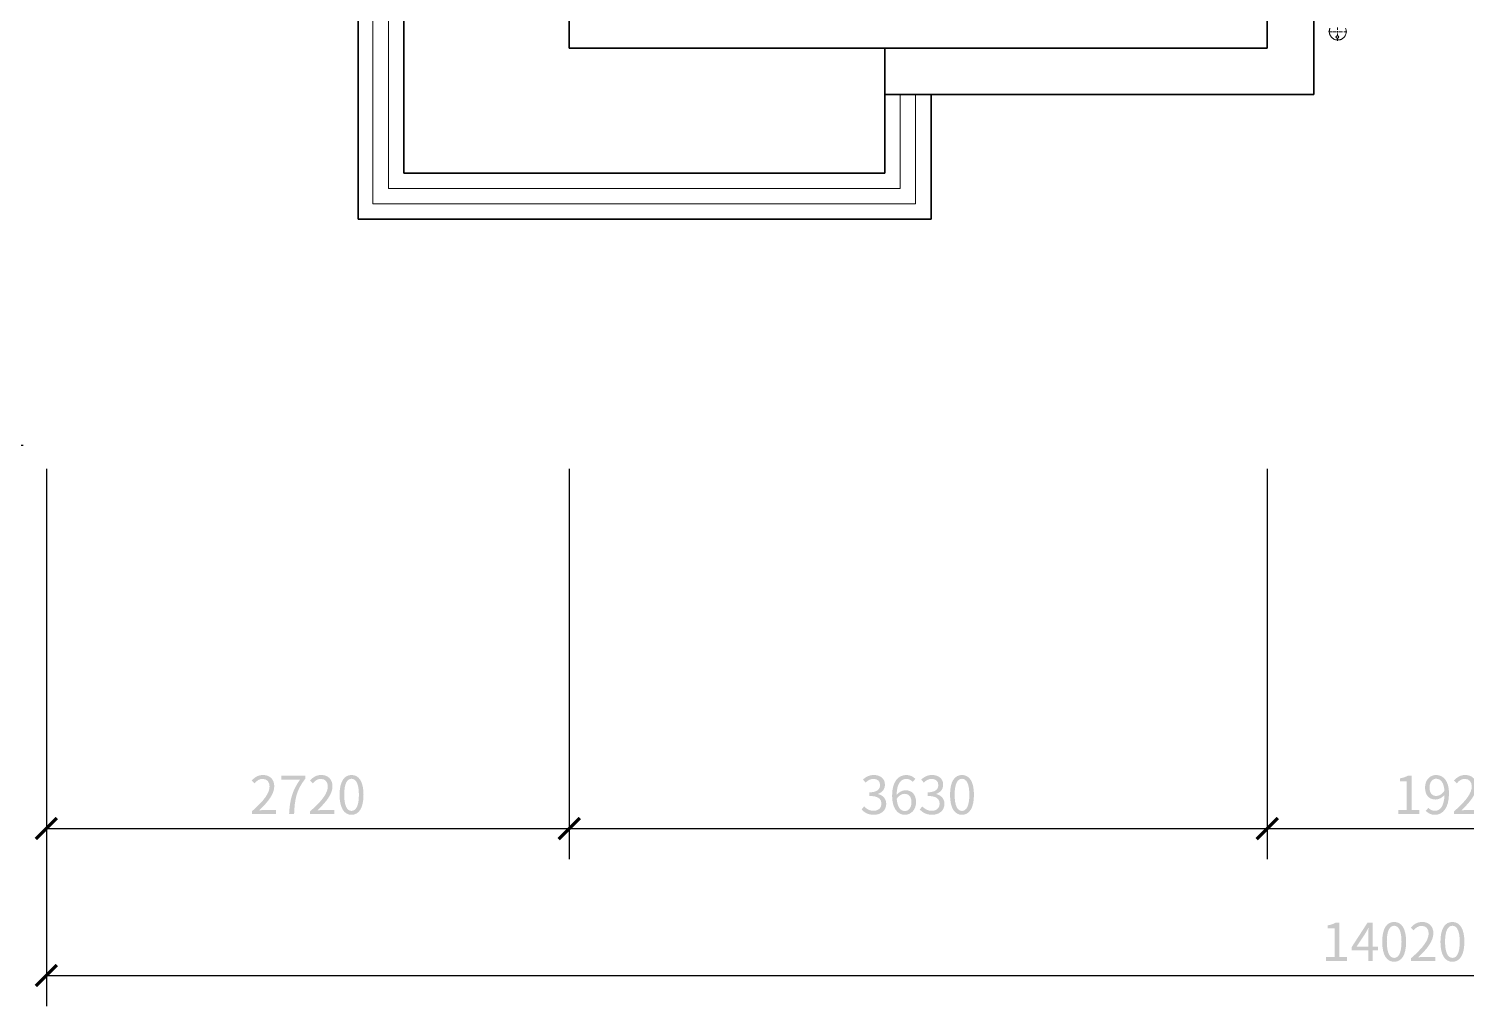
# Model space of a CAD drawing. Header units: millimetres. Extents: x -4600 to 229000, y -4300 to 19460.
# Drawn here: x -92 to 7385, y -1117 to 3969 of the extents above; entities that cross this region are included whole.
import ezdxf

# ---------------------------------------------------------------- set-up
doc = ezdxf.new("R2010")
doc.units = ezdxf.units.MM
doc.header["$LTSCALE"] = 100
for name, color, linetype, lineweight in [('A-DIMS', 7, 'Continuous', 13), ('A-EX-SERVICE', 6, 'Continuous', 13), ('A-EX-WALL', 7, 'Continuous', 35), ('A-EX-WINDOW', 4, 'Continuous', 18)]:
    doc.layers.add(name, color=color, linetype=linetype, lineweight=lineweight)

# ---------------------------------------------------------------- blocks, each defined once
blk = doc.blocks.new('SOURCE_ORIGINAL')
at = {"layer": 'A-EX-SERVICE'}
for p, q in [((6714.8, 2164.1), (6714.8, 2175.6)), ((6668.7, 2152.6), (6684.1, 2152.6)), ((6684.1, 2152.6), (6687.9, 2152.6)), ((6691.8, 2152.6), (6707.1, 2152.6)), ((6711, 2129.7), (6707.1, 2125.9)), ((6707.1, 2125.9), (6711, 2122.1)), ((6711, 2152.6), (6718.6, 2152.6)), ((6714.8, 2133.5), (6711, 2129.7)), ((6711, 2122.1), (6714.8, 2118.2)), ((6714.8, 2148.8), (6714.8, 2156.5)), ((6714.8, 2129.7), (6714.8, 2145)), ((6718.6, 2129.7), (6714.8, 2133.5)), ((6714.8, 2106.8), (6714.8, 2122.1)), ((6714.8, 2118.2), (6718.6, 2122.1)), ((6722.5, 2125.9), (6718.6, 2129.7)), ((6718.6, 2122.1), (6722.5, 2125.9)), ((6722.5, 2152.6), (6737.8, 2152.6)), ((6741.7, 2152.6), (6745.5, 2152.6)), ((6749.4, 2152.6), (6764.7, 2152.6))]:
    blk.add_line(p, q, dxfattribs=at)
for points in [[(6676, 2171.7), (6675, 2169), (6674.1, 2166.2), (6673.5, 2163.4), (6673, 2160.5), (6672.7, 2157.6), (6672.6, 2154.6)], [(6760.9, 2154.6), (6760.8, 2157.6), (6760.5, 2160.5), (6760, 2163.4), (6759.3, 2166.2), (6758.4, 2169), (6757.4, 2171.7)], [(6672.6, 2154.6), (6672.7, 2151.5), (6673, 2148.6), (6673.5, 2145.7), (6674.1, 2142.9), (6675, 2140.1), (6676, 2137.4), (6677.2, 2134.9), (6678.6, 2132.4), (6680.1, 2130), (6681.8, 2127.7), (6683.6, 2125.5), (6685.5, 2123.5), (6687.6, 2121.5), (6689.7, 2119.7), (6692, 2118.1), (6694.4, 2116.6), (6696.9, 2115.2), (6699.5, 2114), (6702.2, 2113), (6705, 2112.2), (6707.8, 2111.5), (6710.7, 2111), (6713.7, 2110.7), (6716.7, 2110.6)], [(6716.7, 2110.6), (6719.7, 2110.7), (6722.7, 2111), (6725.6, 2111.5), (6728.5, 2112.2), (6731.2, 2113), (6733.9, 2114), (6736.5, 2115.2), (6739, 2116.6), (6741.4, 2118.1), (6743.7, 2119.7), (6745.9, 2121.5), (6747.9, 2123.5), (6749.9, 2125.5), (6751.7, 2127.7), (6753.3, 2130), (6754.9, 2132.4), (6756.2, 2134.9), (6757.4, 2137.4), (6758.4, 2140.1), (6759.3, 2142.9), (6760, 2145.7), (6760.5, 2148.6), (6760.8, 2151.5), (6760.9, 2154.6)]]:
    blk.add_lwpolyline(points, dxfattribs=at)
at = {"layer": 'A-EX-WALL'}
for p, q in [((2720, 4851.4), (2720, 2068.5)), ((6350, 4851.4), (6350, 2068.5)), ((1622.1, 2416.5), (1622.1, 1177.6)), ((1859.2, 2416.5), (1859.2, 1418.5)), ((6591.9, 2328.5), (6591.9, 1827.6)), ((6350, 2068.5), (2720, 2068.5)), ((4360.6, 1418.5), (4360.6, 2068.5)), ((4601.6, 1827.6), (4360.6, 1827.6)), ((6591.9, 1827.6), (4601.6, 1827.6)), ((4601.6, 1177.6), (4601.6, 1827.6)), ((1859.2, 1418.5), (4360.6, 1418.5)), ((1622.1, 1177.6), (4601.6, 1177.6))]:
    blk.add_line(p, q, dxfattribs=at)
at = {"layer": 'A-EX-WINDOW'}
for p, q in [((1698.6, 2416.5), (1698.6, 1257.9)), ((1778.9, 2416.5), (1778.9, 1338.2)), ((4440.9, 1338.2), (4440.9, 1827.6)), ((4521.3, 1257.9), (4521.3, 1827.6)), ((1778.9, 1338.2), (4440.9, 1338.2)), ((1698.6, 1257.9), (4521.3, 1257.9))]:
    blk.add_line(p, q, dxfattribs=at)
blk = doc.blocks.new('_ARCHTICK')
at = {"color": 0, "linetype": 'BYBLOCK', "const_width": 0.15}
blk.add_lwpolyline([(-0.5, -0.5), (0.5, 0.5)], dxfattribs=at)
blk = doc.blocks.new('*D5')
at = {"layer": 'A-DIMS'}
h = blk.add_hatch(color=256, dxfattribs=at)
edge = h.paths.add_edge_path()
edge.add_line((1069.1, -1917.1), (1194.9, -1917.1))
edge.add_line((1194.9, -1917.1), (1194.9, -1895.5))
edge.add_line((1194.9, -1895.5), (1139.5, -1895.5))
edge.add_spline(control_points=[(1139.5, -1895.5), (1129.4, -1895.5), (1117.2, -1896.6), (1106.8, -1897.4)], knot_values=[0, 0, 0, 0, 1, 1, 1, 1], degree=3, periodic=0)
edge.add_spline(control_points=[(1106.8, -1897.4), (1153.7, -1852.9), (1185.4, -1812.3), (1185.4, -1772.2), (1185.4, -1736.7), (1162.7, -1713.5), (1127, -1713.5), (1101.6, -1713.5), (1084.1, -1725), (1068, -1742.7)], knot_values=[0, 0, 0, 0, 1, 1, 1, 2, 2, 2, 3, 3, 3, 3], degree=3, periodic=0)
edge.add_line((1068, -1742.7), (1082.5, -1756.9))
edge.add_spline(control_points=[(1082.5, -1756.9), (1093.7, -1743.5), (1107.6, -1733.7), (1124, -1733.7), (1148.8, -1733.7), (1160.8, -1750.3), (1160.8, -1773.3), (1160.8, -1807.6), (1131.9, -1847.5), (1069.1, -1902.3)], knot_values=[0, 0, 0, 0, 1, 1, 1, 2, 2, 2, 3, 3, 3, 3], degree=3, periodic=0)
edge.add_line((1069.1, -1902.3), (1069.1, -1917.1))
h = blk.add_hatch(color=256, dxfattribs=at)
edge = h.paths.add_edge_path()
edge.add_line((1262.6, -1917.1), (1288.5, -1917.1))
edge.add_spline(control_points=[(1288.5, -1917.1), (1291.8, -1838.8), (1300.2, -1792.1), (1347.2, -1732.1)], knot_values=[0, 0, 0, 0, 1, 1, 1, 1], degree=3, periodic=0)
edge.add_line((1347.2, -1732.1), (1347.2, -1717.1))
edge.add_line((1347.2, -1717.1), (1221.9, -1717.1))
edge.add_line((1221.9, -1717.1), (1221.9, -1738.3))
edge.add_line((1221.9, -1738.3), (1319.1, -1738.3))
edge.add_spline(control_points=[(1319.1, -1738.3), (1279.8, -1792.9), (1266.1, -1841.2), (1262.6, -1917.1)], knot_values=[0, 0, 0, 0, 1, 1, 1, 1], degree=3, periodic=0)
h = blk.add_hatch(color=256, dxfattribs=at)
edge = h.paths.add_edge_path()
edge.add_line((1372, -1917.1), (1497.8, -1917.1))
edge.add_line((1497.8, -1917.1), (1497.8, -1895.5))
edge.add_line((1497.8, -1895.5), (1442.4, -1895.5))
edge.add_spline(control_points=[(1442.4, -1895.5), (1432.3, -1895.5), (1420, -1896.6), (1409.7, -1897.4)], knot_values=[0, 0, 0, 0, 1, 1, 1, 1], degree=3, periodic=0)
edge.add_spline(control_points=[(1409.7, -1897.4), (1456.6, -1852.9), (1488.2, -1812.3), (1488.2, -1772.2), (1488.2, -1736.7), (1465.6, -1713.5), (1429.8, -1713.5), (1404.5, -1713.5), (1387, -1725), (1370.9, -1742.7)], knot_values=[0, 0, 0, 0, 1, 1, 1, 2, 2, 2, 3, 3, 3, 3], degree=3, periodic=0)
edge.add_line((1370.9, -1742.7), (1385.4, -1756.9))
edge.add_spline(control_points=[(1385.4, -1756.9), (1396.6, -1743.5), (1410.5, -1733.7), (1426.8, -1733.7), (1451.7, -1733.7), (1463.7, -1750.3), (1463.7, -1773.3), (1463.7, -1807.6), (1434.8, -1847.5), (1372, -1902.3)], knot_values=[0, 0, 0, 0, 1, 1, 1, 2, 2, 2, 3, 3, 3, 3], degree=3, periodic=0)
edge.add_line((1372, -1902.3), (1372, -1917.1))
h = blk.add_hatch(color=256, dxfattribs=at)
edge = h.paths.add_edge_path()
edge.add_spline(control_points=[(1587.3, -1920.6), (1625.2, -1920.6), (1649.5, -1886.2), (1649.5, -1816.4), (1649.5, -1747.1), (1625.2, -1713.5), (1587.3, -1713.5), (1549.1, -1713.5), (1525.1, -1747.1), (1525.1, -1816.4), (1525.1, -1886.2), (1549.1, -1920.6), (1587.3, -1920.6)], knot_values=[0, 0, 0, 0, 1, 1, 1, 2, 2, 2, 3, 3, 3, 4, 4, 4, 4], degree=3, periodic=0)
edge = h.paths.add_edge_path(flags=0)
edge.add_spline(control_points=[(1587.3, -1900.4), (1564.6, -1900.4), (1549.1, -1875), (1549.1, -1816.4), (1549.1, -1758), (1564.6, -1733.2), (1587.3, -1733.2), (1609.9, -1733.2), (1625.5, -1758), (1625.5, -1816.4), (1625.5, -1875), (1609.9, -1900.4), (1587.3, -1900.4)], knot_values=[0, 0, 0, 0, 1, 1, 1, 2, 2, 2, 3, 3, 3, 4, 4, 4, 4], degree=3, periodic=0)
for p, q in [((0, -120), (0, -2152.1)), ((2720, -120), (2720, -2152.1)), ((0, -1992.1), (2720, -1992.1))]:
    blk.add_line(p, q)
at = {"layer": 'Defpoints'}
for p in [(0, 0), (2720, 0), (0, -1992.1)]:
    blk.add_point(p, dxfattribs=at)
at = {"layer": 'A-DIMS', "xscale": 110, "yscale": 110, "rotation": 180}
blk.add_blockref('_ARCHTICK', (0, -1992.1), dxfattribs=at)
at = {"layer": 'A-DIMS', "xscale": 110, "yscale": 110}
blk.add_blockref('_ARCHTICK', (2720, -1992.1), dxfattribs=at)
blk = doc.blocks.new('*D6')
at = {"layer": 'A-DIMS'}
h = blk.add_hatch(color=256, dxfattribs=at)
edge = h.paths.add_edge_path()
edge.add_spline(control_points=[(4303.9, -1920.6), (4339.6, -1920.6), (4368.3, -1899.3), (4368.3, -1863.6), (4368.3, -1836), (4349.5, -1818.6), (4326, -1812.8)], knot_values=[0, 0, 0, 0, 1, 1, 1, 2, 2, 2, 2], degree=3, periodic=0)
edge.add_line((4326, -1812.8), (4326, -1811.5))
edge.add_spline(control_points=[(4326, -1811.5), (4347.3, -1804.1), (4361.5, -1787.7), (4361.5, -1763.4), (4361.5, -1731.8), (4336.9, -1713.5), (4303.1, -1713.5), (4280.2, -1713.5), (4262.4, -1723.6), (4247.4, -1737.2)], knot_values=[0, 0, 0, 0, 1, 1, 1, 2, 2, 2, 3, 3, 3, 3], degree=3, periodic=0)
edge.add_line((4247.4, -1737.2), (4260.8, -1753.1))
edge.add_spline(control_points=[(4260.8, -1753.1), (4272.2, -1741.6), (4286.2, -1733.7), (4302.3, -1733.7), (4323.3, -1733.7), (4336.1, -1746.3), (4336.1, -1765.4), (4336.1, -1786.9), (4322.2, -1803.6), (4280.7, -1803.6)], knot_values=[0, 0, 0, 0, 1, 1, 1, 2, 2, 2, 3, 3, 3, 3], degree=3, periodic=0)
edge.add_line((4280.7, -1803.6), (4280.7, -1822.7))
edge.add_spline(control_points=[(4280.7, -1822.7), (4327.1, -1822.7), (4342.9, -1838.5), (4342.9, -1862.8), (4342.9, -1885.7), (4326.3, -1899.9), (4302.3, -1899.9), (4279.6, -1899.9), (4264.6, -1889), (4252.9, -1876.9)], knot_values=[0, 0, 0, 0, 1, 1, 1, 2, 2, 2, 3, 3, 3, 3], degree=3, periodic=0)
edge.add_line((4252.9, -1876.9), (4240, -1893))
edge.add_spline(control_points=[(4240, -1893), (4253.1, -1907.5), (4272.8, -1920.6), (4303.9, -1920.6)], knot_values=[0, 0, 0, 0, 1, 1, 1, 1], degree=3, periodic=0)
h = blk.add_hatch(color=256, dxfattribs=at)
edge = h.paths.add_edge_path()
edge.add_spline(control_points=[(4465.7, -1920.6), (4496.8, -1920.6), (4523.3, -1894.4), (4523.3, -1855.7), (4523.3, -1813.6), (4501.4, -1792.9), (4467.6, -1792.9), (4452.1, -1792.9), (4434.6, -1801.9), (4422.3, -1816.9)], knot_values=[0, 0, 0, 0, 1, 1, 1, 2, 2, 2, 3, 3, 3, 3], degree=3, periodic=0)
edge.add_spline(control_points=[(4422.3, -1816.9), (4423.4, -1755), (4446.1, -1734), (4473.9, -1734), (4485.9, -1734), (4497.9, -1740), (4505.5, -1749.3)], knot_values=[0, 0, 0, 0, 1, 1, 1, 2, 2, 2, 2], degree=3, periodic=0)
edge.add_line((4505.5, -1749.3), (4519.7, -1734))
edge.add_spline(control_points=[(4519.7, -1734), (4508.5, -1722), (4493.5, -1713.5), (4472.8, -1713.5), (4434, -1713.5), (4398.8, -1743.3), (4398.8, -1821.6), (4398.8, -1887.6), (4427.5, -1920.6), (4465.7, -1920.6)], knot_values=[0, 0, 0, 0, 1, 1, 1, 2, 2, 2, 3, 3, 3, 3], degree=3, periodic=0)
edge = h.paths.add_edge_path(flags=0)
edge.add_spline(control_points=[(4422.9, -1836.8), (4436, -1818.3), (4451.2, -1811.5), (4463.5, -1811.5), (4487.8, -1811.5), (4499.5, -1828.7), (4499.5, -1855.7), (4499.5, -1883), (4484.8, -1901), (4465.7, -1901), (4440.6, -1901), (4425.6, -1878.3), (4422.9, -1836.8)], knot_values=[0, 0, 0, 0, 1, 1, 1, 2, 2, 2, 3, 3, 3, 4, 4, 4, 4], degree=3, periodic=0)
h = blk.add_hatch(color=256, dxfattribs=at)
edge = h.paths.add_edge_path()
edge.add_spline(control_points=[(4606.8, -1920.6), (4642.5, -1920.6), (4671.2, -1899.3), (4671.2, -1863.6), (4671.2, -1836), (4652.3, -1818.6), (4628.9, -1812.8)], knot_values=[0, 0, 0, 0, 1, 1, 1, 2, 2, 2, 2], degree=3, periodic=0)
edge.add_line((4628.9, -1812.8), (4628.9, -1811.5))
edge.add_spline(control_points=[(4628.9, -1811.5), (4650.1, -1804.1), (4664.3, -1787.7), (4664.3, -1763.4), (4664.3, -1731.8), (4639.8, -1713.5), (4605.9, -1713.5), (4583, -1713.5), (4565.3, -1723.6), (4550.3, -1737.2)], knot_values=[0, 0, 0, 0, 1, 1, 1, 2, 2, 2, 3, 3, 3, 3], degree=3, periodic=0)
edge.add_line((4550.3, -1737.2), (4563.6, -1753.1))
edge.add_spline(control_points=[(4563.6, -1753.1), (4575.1, -1741.6), (4589, -1733.7), (4605.1, -1733.7), (4626.1, -1733.7), (4639, -1746.3), (4639, -1765.4), (4639, -1786.9), (4625, -1803.6), (4583.6, -1803.6)], knot_values=[0, 0, 0, 0, 1, 1, 1, 2, 2, 2, 3, 3, 3, 3], degree=3, periodic=0)
edge.add_line((4583.6, -1803.6), (4583.6, -1822.7))
edge.add_spline(control_points=[(4583.6, -1822.7), (4630, -1822.7), (4645.8, -1838.5), (4645.8, -1862.8), (4645.8, -1885.7), (4629.1, -1899.9), (4605.1, -1899.9), (4582.5, -1899.9), (4567.5, -1889), (4555.7, -1876.9)], knot_values=[0, 0, 0, 0, 1, 1, 1, 2, 2, 2, 3, 3, 3, 3], degree=3, periodic=0)
edge.add_line((4555.7, -1876.9), (4542.9, -1893))
edge.add_spline(control_points=[(4542.9, -1893), (4556, -1907.5), (4575.7, -1920.6), (4606.8, -1920.6)], knot_values=[0, 0, 0, 0, 1, 1, 1, 1], degree=3, periodic=0)
h = blk.add_hatch(color=256, dxfattribs=at)
edge = h.paths.add_edge_path()
edge.add_spline(control_points=[(4762.3, -1920.6), (4800.2, -1920.6), (4824.5, -1886.2), (4824.5, -1816.4), (4824.5, -1747.1), (4800.2, -1713.5), (4762.3, -1713.5), (4724.1, -1713.5), (4700.1, -1747.1), (4700.1, -1816.4), (4700.1, -1886.2), (4724.1, -1920.6), (4762.3, -1920.6)], knot_values=[0, 0, 0, 0, 1, 1, 1, 2, 2, 2, 3, 3, 3, 4, 4, 4, 4], degree=3, periodic=0)
edge = h.paths.add_edge_path(flags=0)
edge.add_spline(control_points=[(4762.3, -1900.4), (4739.6, -1900.4), (4724.1, -1875), (4724.1, -1816.4), (4724.1, -1758), (4739.6, -1733.2), (4762.3, -1733.2), (4784.9, -1733.2), (4800.5, -1758), (4800.5, -1816.4), (4800.5, -1875), (4784.9, -1900.4), (4762.3, -1900.4)], knot_values=[0, 0, 0, 0, 1, 1, 1, 2, 2, 2, 3, 3, 3, 4, 4, 4, 4], degree=3, periodic=0)
for p, q in [((2720, -120), (2720, -2152.1)), ((6350, -120), (6350, -2152.1)), ((2720, -1992.1), (6350, -1992.1))]:
    blk.add_line(p, q)
at = {"layer": 'Defpoints'}
for p in [(2720, 0), (6350, 0), (2720, -1992.1)]:
    blk.add_point(p, dxfattribs=at)
at = {"layer": 'A-DIMS', "xscale": 110, "yscale": 110, "rotation": 180}
blk.add_blockref('_ARCHTICK', (2720, -1992.1), dxfattribs=at)
at = {"layer": 'A-DIMS', "xscale": 110, "yscale": 110}
blk.add_blockref('_ARCHTICK', (6350, -1992.1), dxfattribs=at)
blk = doc.blocks.new('*D7')
at = {"layer": 'A-DIMS'}
h = blk.add_hatch(color=256, dxfattribs=at)
edge = h.paths.add_edge_path()
edge.add_line((7031.1, -1917.1), (7140.8, -1917.1))
edge.add_line((7140.8, -1917.1), (7140.8, -1896.3))
edge.add_line((7140.8, -1896.3), (7100.7, -1896.3))
edge.add_line((7100.7, -1896.3), (7100.7, -1717.1))
edge.add_line((7100.7, -1717.1), (7081.6, -1717.1))
edge.add_spline(control_points=[(7081.6, -1717.1), (7070.7, -1723.3), (7057.9, -1728), (7040.2, -1731.2)], knot_values=[0, 0, 0, 0, 1, 1, 1, 1], degree=3, periodic=0)
edge.add_line((7040.2, -1731.2), (7040.2, -1747.1))
edge.add_line((7040.2, -1747.1), (7075.9, -1747.1))
edge.add_line((7075.9, -1747.1), (7075.9, -1896.3))
edge.add_line((7075.9, -1896.3), (7031.1, -1896.3))
edge.add_line((7031.1, -1896.3), (7031.1, -1917.1))
h = blk.add_hatch(color=256, dxfattribs=at)
edge = h.paths.add_edge_path()
edge.add_spline(control_points=[(7222.7, -1920.6), (7260.1, -1920.6), (7295.3, -1889.5), (7295.3, -1808.5), (7295.3, -1744.9), (7266.3, -1713.5), (7227.9, -1713.5), (7196.8, -1713.5), (7170.6, -1739.4), (7170.6, -1778.5), (7170.6, -1819.7), (7192.4, -1841.2), (7225.7, -1841.2), (7242.3, -1841.2), (7259.5, -1831.7), (7271.8, -1816.9)], knot_values=[0, 0, 0, 0, 1, 1, 1, 2, 2, 2, 3, 3, 3, 4, 4, 4, 5, 5, 5, 5], degree=3, periodic=0)
edge.add_spline(control_points=[(7271.8, -1816.9), (7269.9, -1878.9), (7247.5, -1899.9), (7221.9, -1899.9), (7208.8, -1899.9), (7196.8, -1894.1), (7188, -1884.6)], knot_values=[0, 0, 0, 0, 1, 1, 1, 2, 2, 2, 2], degree=3, periodic=0)
edge.add_line((7188, -1884.6), (7174.4, -1900.1))
edge.add_spline(control_points=[(7174.4, -1900.1), (7185.6, -1911.9), (7200.9, -1920.6), (7222.7, -1920.6)], knot_values=[0, 0, 0, 0, 1, 1, 1, 1], degree=3, periodic=0)
edge = h.paths.add_edge_path(flags=0)
edge.add_spline(control_points=[(7271.5, -1795.9), (7258.2, -1815), (7243.2, -1822.7), (7229.8, -1822.7), (7206, -1822.7), (7194, -1805.2), (7194, -1778.5), (7194, -1750.9), (7208.8, -1732.9), (7228.1, -1732.9), (7253.5, -1732.9), (7268.8, -1754.7), (7271.5, -1795.9)], knot_values=[0, 0, 0, 0, 1, 1, 1, 2, 2, 2, 3, 3, 3, 4, 4, 4, 4], degree=3, periodic=0)
h = blk.add_hatch(color=256, dxfattribs=at)
edge = h.paths.add_edge_path()
edge.add_line((7322, -1917.1), (7447.8, -1917.1))
edge.add_line((7447.8, -1917.1), (7447.8, -1895.5))
edge.add_line((7447.8, -1895.5), (7392.4, -1895.5))
edge.add_spline(control_points=[(7392.4, -1895.5), (7382.3, -1895.5), (7370, -1896.6), (7359.7, -1897.4)], knot_values=[0, 0, 0, 0, 1, 1, 1, 1], degree=3, periodic=0)
edge.add_spline(control_points=[(7359.7, -1897.4), (7406.6, -1852.9), (7438.2, -1812.3), (7438.2, -1772.2), (7438.2, -1736.7), (7415.6, -1713.5), (7379.8, -1713.5), (7354.5, -1713.5), (7337, -1725), (7320.9, -1742.7)], knot_values=[0, 0, 0, 0, 1, 1, 1, 2, 2, 2, 3, 3, 3, 3], degree=3, periodic=0)
edge.add_line((7320.9, -1742.7), (7335.4, -1756.9))
edge.add_spline(control_points=[(7335.4, -1756.9), (7346.6, -1743.5), (7360.5, -1733.7), (7376.8, -1733.7), (7401.7, -1733.7), (7413.7, -1750.3), (7413.7, -1773.3), (7413.7, -1807.6), (7384.8, -1847.5), (7322, -1902.3)], knot_values=[0, 0, 0, 0, 1, 1, 1, 2, 2, 2, 3, 3, 3, 3], degree=3, periodic=0)
edge.add_line((7322, -1902.3), (7322, -1917.1))
h = blk.add_hatch(color=256, dxfattribs=at)
edge = h.paths.add_edge_path()
edge.add_spline(control_points=[(7537.3, -1920.6), (7575.2, -1920.6), (7599.5, -1886.2), (7599.5, -1816.4), (7599.5, -1747.1), (7575.2, -1713.5), (7537.3, -1713.5), (7499.1, -1713.5), (7475.1, -1747.1), (7475.1, -1816.4), (7475.1, -1886.2), (7499.1, -1920.6), (7537.3, -1920.6)], knot_values=[0, 0, 0, 0, 1, 1, 1, 2, 2, 2, 3, 3, 3, 4, 4, 4, 4], degree=3, periodic=0)
edge = h.paths.add_edge_path(flags=0)
edge.add_spline(control_points=[(7537.3, -1900.4), (7514.6, -1900.4), (7499.1, -1875), (7499.1, -1816.4), (7499.1, -1758), (7514.6, -1733.2), (7537.3, -1733.2), (7559.9, -1733.2), (7575.5, -1758), (7575.5, -1816.4), (7575.5, -1875), (7559.9, -1900.4), (7537.3, -1900.4)], knot_values=[0, 0, 0, 0, 1, 1, 1, 2, 2, 2, 3, 3, 3, 4, 4, 4, 4], degree=3, periodic=0)
for p, q in [((6350, -120), (6350, -2152.1)), ((8270, -120), (8270, -2152.1)), ((6350, -1992.1), (8270, -1992.1))]:
    blk.add_line(p, q)
at = {"layer": 'Defpoints'}
for p in [(6350, 0), (8270, 0), (6350, -1992.1)]:
    blk.add_point(p, dxfattribs=at)
at = {"layer": 'A-DIMS', "xscale": 110, "yscale": 110, "rotation": 180}
blk.add_blockref('_ARCHTICK', (6350, -1992.1), dxfattribs=at)
at = {"layer": 'A-DIMS', "xscale": 110, "yscale": 110}
blk.add_blockref('_ARCHTICK', (8270, -1992.1), dxfattribs=at)
blk = doc.blocks.new('*D11')
at = {"layer": 'A-DIMS'}
h = blk.add_hatch(color=256, dxfattribs=at)
edge = h.paths.add_edge_path()
edge.add_line((6655.4, -2681.8), (6765.1, -2681.8))
edge.add_line((6765.1, -2681.8), (6765.1, -2661))
edge.add_line((6765.1, -2661), (6725, -2661))
edge.add_line((6725, -2661), (6725, -2481.8))
edge.add_line((6725, -2481.8), (6705.9, -2481.8))
edge.add_spline(control_points=[(6705.9, -2481.8), (6695, -2488), (6682.2, -2492.7), (6664.4, -2496)], knot_values=[0, 0, 0, 0, 1, 1, 1, 1], degree=3, periodic=0)
edge.add_line((6664.4, -2496), (6664.4, -2511.8))
edge.add_line((6664.4, -2511.8), (6700.2, -2511.8))
edge.add_line((6700.2, -2511.8), (6700.2, -2661))
edge.add_line((6700.2, -2661), (6655.4, -2661))
edge.add_line((6655.4, -2661), (6655.4, -2681.8))
h = blk.add_hatch(color=256, dxfattribs=at)
h.paths.add_polyline_path([(6875.6, -2681.8), (6899.1, -2681.8), (6899.1, -2626.6), (6925.8, -2626.6), (6925.8, -2606.7), (6899.1, -2606.7), (6899.1, -2481.8), (6871.5, -2481.8), (6788.3, -2610.3), (6788.3, -2626.6), (6875.6, -2626.6), (6875.6, -2681.8)])
edge = h.paths.add_edge_path(flags=0)
edge.add_line((6875.6, -2606.7), (6814.2, -2606.7))
edge.add_line((6814.2, -2606.7), (6859.8, -2538.5))
edge.add_spline(control_points=[(6859.8, -2538.5), (6865.5, -2528.7), (6871, -2518.6), (6875.9, -2509)], knot_values=[0, 0, 0, 0, 1, 1, 1, 1], degree=3, periodic=0)
edge.add_line((6875.9, -2509), (6877, -2509))
edge.add_spline(control_points=[(6877, -2509), (6876.4, -2519.1), (6875.6, -2535.5), (6875.6, -2545.3)], knot_values=[0, 0, 0, 0, 1, 1, 1, 1], degree=3, periodic=0)
edge.add_line((6875.6, -2545.3), (6875.6, -2606.7))
h = blk.add_hatch(color=256, dxfattribs=at)
edge = h.paths.add_edge_path()
edge.add_spline(control_points=[(7010.1, -2685.3), (7048.1, -2685.3), (7072.3, -2650.9), (7072.3, -2581.1), (7072.3, -2511.8), (7048.1, -2478.2), (7010.1, -2478.2), (6971.9, -2478.2), (6947.9, -2511.8), (6947.9, -2581.1), (6947.9, -2650.9), (6971.9, -2685.3), (7010.1, -2685.3)], knot_values=[0, 0, 0, 0, 1, 1, 1, 2, 2, 2, 3, 3, 3, 4, 4, 4, 4], degree=3, periodic=0)
edge = h.paths.add_edge_path(flags=0)
edge.add_spline(control_points=[(7010.1, -2665.1), (6987.5, -2665.1), (6971.9, -2639.7), (6971.9, -2581.1), (6971.9, -2522.7), (6987.5, -2497.9), (7010.1, -2497.9), (7032.8, -2497.9), (7048.3, -2522.7), (7048.3, -2581.1), (7048.3, -2639.7), (7032.8, -2665.1), (7010.1, -2665.1)], knot_values=[0, 0, 0, 0, 1, 1, 1, 2, 2, 2, 3, 3, 3, 4, 4, 4, 4], degree=3, periodic=0)
h = blk.add_hatch(color=256, dxfattribs=at)
edge = h.paths.add_edge_path()
edge.add_line((7097.7, -2681.8), (7223.5, -2681.8))
edge.add_line((7223.5, -2681.8), (7223.5, -2660.2))
edge.add_line((7223.5, -2660.2), (7168.1, -2660.2))
edge.add_spline(control_points=[(7168.1, -2660.2), (7158, -2660.2), (7145.7, -2661.3), (7135.4, -2662.1)], knot_values=[0, 0, 0, 0, 1, 1, 1, 1], degree=3, periodic=0)
edge.add_spline(control_points=[(7135.4, -2662.1), (7182.3, -2617.6), (7214, -2577), (7214, -2536.9), (7214, -2501.4), (7191.3, -2478.2), (7155.6, -2478.2), (7130.2, -2478.2), (7112.7, -2489.7), (7096.6, -2507.4)], knot_values=[0, 0, 0, 0, 1, 1, 1, 2, 2, 2, 3, 3, 3, 3], degree=3, periodic=0)
edge.add_line((7096.6, -2507.4), (7111.1, -2521.6))
edge.add_spline(control_points=[(7111.1, -2521.6), (7122.3, -2508.2), (7136.2, -2498.4), (7152.6, -2498.4), (7177.4, -2498.4), (7189.4, -2515.1), (7189.4, -2538), (7189.4, -2572.4), (7160.5, -2612.2), (7097.7, -2667)], knot_values=[0, 0, 0, 0, 1, 1, 1, 2, 2, 2, 3, 3, 3, 3], degree=3, periodic=0)
edge.add_line((7097.7, -2667), (7097.7, -2681.8))
h = blk.add_hatch(color=256, dxfattribs=at)
edge = h.paths.add_edge_path()
edge.add_spline(control_points=[(7313, -2685.3), (7350.9, -2685.3), (7375.2, -2650.9), (7375.2, -2581.1), (7375.2, -2511.8), (7350.9, -2478.2), (7313, -2478.2), (7274.8, -2478.2), (7250.8, -2511.8), (7250.8, -2581.1), (7250.8, -2650.9), (7274.8, -2685.3), (7313, -2685.3)], knot_values=[0, 0, 0, 0, 1, 1, 1, 2, 2, 2, 3, 3, 3, 4, 4, 4, 4], degree=3, periodic=0)
edge = h.paths.add_edge_path(flags=0)
edge.add_spline(control_points=[(7313, -2665.1), (7290.4, -2665.1), (7274.8, -2639.7), (7274.8, -2581.1), (7274.8, -2522.7), (7290.4, -2497.9), (7313, -2497.9), (7335.6, -2497.9), (7351.2, -2522.7), (7351.2, -2581.1), (7351.2, -2639.7), (7335.6, -2665.1), (7313, -2665.1)], knot_values=[0, 0, 0, 0, 1, 1, 1, 2, 2, 2, 3, 3, 3, 4, 4, 4, 4], degree=3, periodic=0)
for p, q in [((0, -120), (0, -2916.8)), ((0, -2756.8), (14020, -2756.8))]:
    blk.add_line(p, q)
at = {"layer": 'Defpoints'}
for p in [(0, 0), (0, -2756.8)]:
    blk.add_point(p, dxfattribs=at)
at = {"layer": 'A-DIMS', "xscale": 110, "yscale": 110, "rotation": 180}
blk.add_blockref('_ARCHTICK', (0, -2756.8), dxfattribs=at)
blk = doc.blocks.new('*D16')
at = {"layer": 'A-DIMS'}
h = blk.add_hatch(color=256, dxfattribs=at)
edge = h.paths.add_edge_path()
edge.add_spline(control_points=[(-2968.8, 1557.3), (-2968.8, 1595.2), (-3003.2, 1619.5), (-3073, 1619.5), (-3142.3, 1619.5), (-3175.9, 1595.2), (-3175.9, 1557.3), (-3175.9, 1519.1), (-3142.3, 1495.1), (-3073, 1495.1), (-3003.2, 1495.1), (-2968.8, 1519.1), (-2968.8, 1557.3)], knot_values=[0, 0, 0, 0, 1, 1, 1, 2, 2, 2, 3, 3, 3, 4, 4, 4, 4], degree=3, periodic=0)
edge = h.paths.add_edge_path(flags=0)
edge.add_spline(control_points=[(-2989, 1557.3), (-2989, 1534.6), (-3014.3, 1519.1), (-3073, 1519.1), (-3131.4, 1519.1), (-3156.2, 1534.6), (-3156.2, 1557.3), (-3156.2, 1579.9), (-3131.4, 1595.5), (-3073, 1595.5), (-3014.3, 1595.5), (-2989, 1579.9), (-2989, 1557.3)], knot_values=[0, 0, 0, 0, 1, 1, 1, 2, 2, 2, 3, 3, 3, 4, 4, 4, 4], degree=3, periodic=0)
h = blk.add_hatch(color=256, dxfattribs=at)
edge = h.paths.add_edge_path()
edge.add_spline(control_points=[(-2968.8, 1412.1), (-2968.8, 1443.2), (-2995, 1469.7), (-3033.7, 1469.7), (-3075.7, 1469.7), (-3096.5, 1447.9), (-3096.5, 1414), (-3096.5, 1398.5), (-3087.5, 1381), (-3072.5, 1368.7)], knot_values=[0, 0, 0, 0, 1, 1, 1, 2, 2, 2, 3, 3, 3, 3], degree=3, periodic=0)
edge.add_spline(control_points=[(-3072.5, 1368.7), (-3134.4, 1369.8), (-3155.4, 1392.5), (-3155.4, 1420.3), (-3155.4, 1432.3), (-3149.4, 1444.3), (-3140.1, 1452)], knot_values=[0, 0, 0, 0, 1, 1, 1, 2, 2, 2, 2], degree=3, periodic=0)
edge.add_line((-3140.1, 1452), (-3155.4, 1466.2))
edge.add_spline(control_points=[(-3155.4, 1466.2), (-3167.4, 1455), (-3175.9, 1440), (-3175.9, 1419.2), (-3175.9, 1380.5), (-3146.1, 1345.3), (-3067.8, 1345.3), (-3001.8, 1345.3), (-2968.8, 1373.9), (-2968.8, 1412.1)], knot_values=[0, 0, 0, 0, 1, 1, 1, 2, 2, 2, 3, 3, 3, 3], degree=3, periodic=0)
edge = h.paths.add_edge_path(flags=0)
edge.add_spline(control_points=[(-3052.5, 1369.3), (-3071.1, 1382.4), (-3077.9, 1397.7), (-3077.9, 1409.9), (-3077.9, 1434.2), (-3060.7, 1446), (-3033.7, 1446), (-3006.4, 1446), (-2988.4, 1431.2), (-2988.4, 1412.1), (-2988.4, 1387), (-3011.1, 1372), (-3052.5, 1369.3)], knot_values=[0, 0, 0, 0, 1, 1, 1, 2, 2, 2, 3, 3, 3, 4, 4, 4, 4], degree=3, periodic=0)
h = blk.add_hatch(color=256, dxfattribs=at)
edge = h.paths.add_edge_path()
edge.add_spline(control_points=[(-2968.8, 1260.7), (-2968.8, 1291.8), (-2995, 1318.3), (-3033.7, 1318.3), (-3075.7, 1318.3), (-3096.5, 1296.4), (-3096.5, 1262.6), (-3096.5, 1247.1), (-3087.5, 1229.6), (-3072.5, 1217.3)], knot_values=[0, 0, 0, 0, 1, 1, 1, 2, 2, 2, 3, 3, 3, 3], degree=3, periodic=0)
edge.add_spline(control_points=[(-3072.5, 1217.3), (-3134.4, 1218.4), (-3155.4, 1241.1), (-3155.4, 1268.9), (-3155.4, 1280.9), (-3149.4, 1292.9), (-3140.1, 1300.5)], knot_values=[0, 0, 0, 0, 1, 1, 1, 2, 2, 2, 2], degree=3, periodic=0)
edge.add_line((-3140.1, 1300.5), (-3155.4, 1314.7))
edge.add_spline(control_points=[(-3155.4, 1314.7), (-3167.4, 1303.5), (-3175.9, 1288.5), (-3175.9, 1267.8), (-3175.9, 1229), (-3146.1, 1193.8), (-3067.8, 1193.8), (-3001.8, 1193.8), (-2968.8, 1222.5), (-2968.8, 1260.7)], knot_values=[0, 0, 0, 0, 1, 1, 1, 2, 2, 2, 3, 3, 3, 3], degree=3, periodic=0)
edge = h.paths.add_edge_path(flags=0)
edge.add_spline(control_points=[(-3052.5, 1217.9), (-3071.1, 1231), (-3077.9, 1246.2), (-3077.9, 1258.5), (-3077.9, 1282.8), (-3060.7, 1294.5), (-3033.7, 1294.5), (-3006.4, 1294.5), (-2988.4, 1279.8), (-2988.4, 1260.7), (-2988.4, 1235.6), (-3011.1, 1220.6), (-3052.5, 1217.9)], knot_values=[0, 0, 0, 0, 1, 1, 1, 2, 2, 2, 3, 3, 3, 4, 4, 4, 4], degree=3, periodic=0)
h = blk.add_hatch(color=256, dxfattribs=at)
edge = h.paths.add_edge_path()
edge.add_line((-2972.3, 1039.1), (-2972.3, 1164.9))
edge.add_line((-2972.3, 1164.9), (-2993.9, 1164.9))
edge.add_line((-2993.9, 1164.9), (-2993.9, 1109.5))
edge.add_spline(control_points=[(-2993.9, 1109.5), (-2993.9, 1099.4), (-2992.8, 1087.2), (-2992, 1076.8)], knot_values=[0, 0, 0, 0, 1, 1, 1, 1], degree=3, periodic=0)
edge.add_spline(control_points=[(-2992, 1076.8), (-3036.5, 1123.7), (-3077.1, 1155.4), (-3117.2, 1155.4), (-3152.7, 1155.4), (-3175.9, 1132.7), (-3175.9, 1097), (-3175.9, 1071.6), (-3164.4, 1054.1), (-3146.7, 1038)], knot_values=[0, 0, 0, 0, 1, 1, 1, 2, 2, 2, 3, 3, 3, 3], degree=3, periodic=0)
edge.add_line((-3146.7, 1038), (-3132.5, 1052.5))
edge.add_spline(control_points=[(-3132.5, 1052.5), (-3145.9, 1063.7), (-3155.7, 1077.6), (-3155.7, 1094), (-3155.7, 1118.8), (-3139, 1130.8), (-3116.1, 1130.8), (-3081.7, 1130.8), (-3041.9, 1101.9), (-2987.1, 1039.1)], knot_values=[0, 0, 0, 0, 1, 1, 1, 2, 2, 2, 3, 3, 3, 3], degree=3, periodic=0)
edge.add_line((-2987.1, 1039.1), (-2972.3, 1039.1))
for p, q in [((-120, 2660), (-3057.3, 2660)), ((-2897.3, 0), (-2897.3, 2660)), ((-120, 0), (-3057.3, 0))]:
    blk.add_line(p, q)
at = {"layer": 'Defpoints'}
for p in [(0, 2660), (-2897.3, 0), (0, 0)]:
    blk.add_point(p, dxfattribs=at)
at = {"layer": 'A-DIMS', "xscale": 110, "yscale": 110}
for p, rotation in [((-2897.3, 2660), 90), ((-2897.3, 0), 270)]:
    blk.add_blockref('_ARCHTICK', p, dxfattribs=dict(at, rotation=rotation))
blk = doc.blocks.new('*D17')
at = {"layer": 'Defpoints'}
blk.add_point((0, 0), dxfattribs=at)
blk = doc.blocks.new('SOURCE_DIMENSIONS')
for name in ['*D17', '*D16', '*D5', '*D11', '*D6', '*D7']:
    blk.add_blockref(name, (0, 0))
blk = doc.blocks.new('A01_SHEET')
for name in ['SOURCE_DIMENSIONS', 'SOURCE_ORIGINAL']:
    blk.add_blockref(name, (0, 1800))

msp = doc.modelspace()

# ---------------------------------------------------------------- block references
msp.add_blockref('A01_SHEET', (0, 0))

doc.saveas('drawing.dxf')
